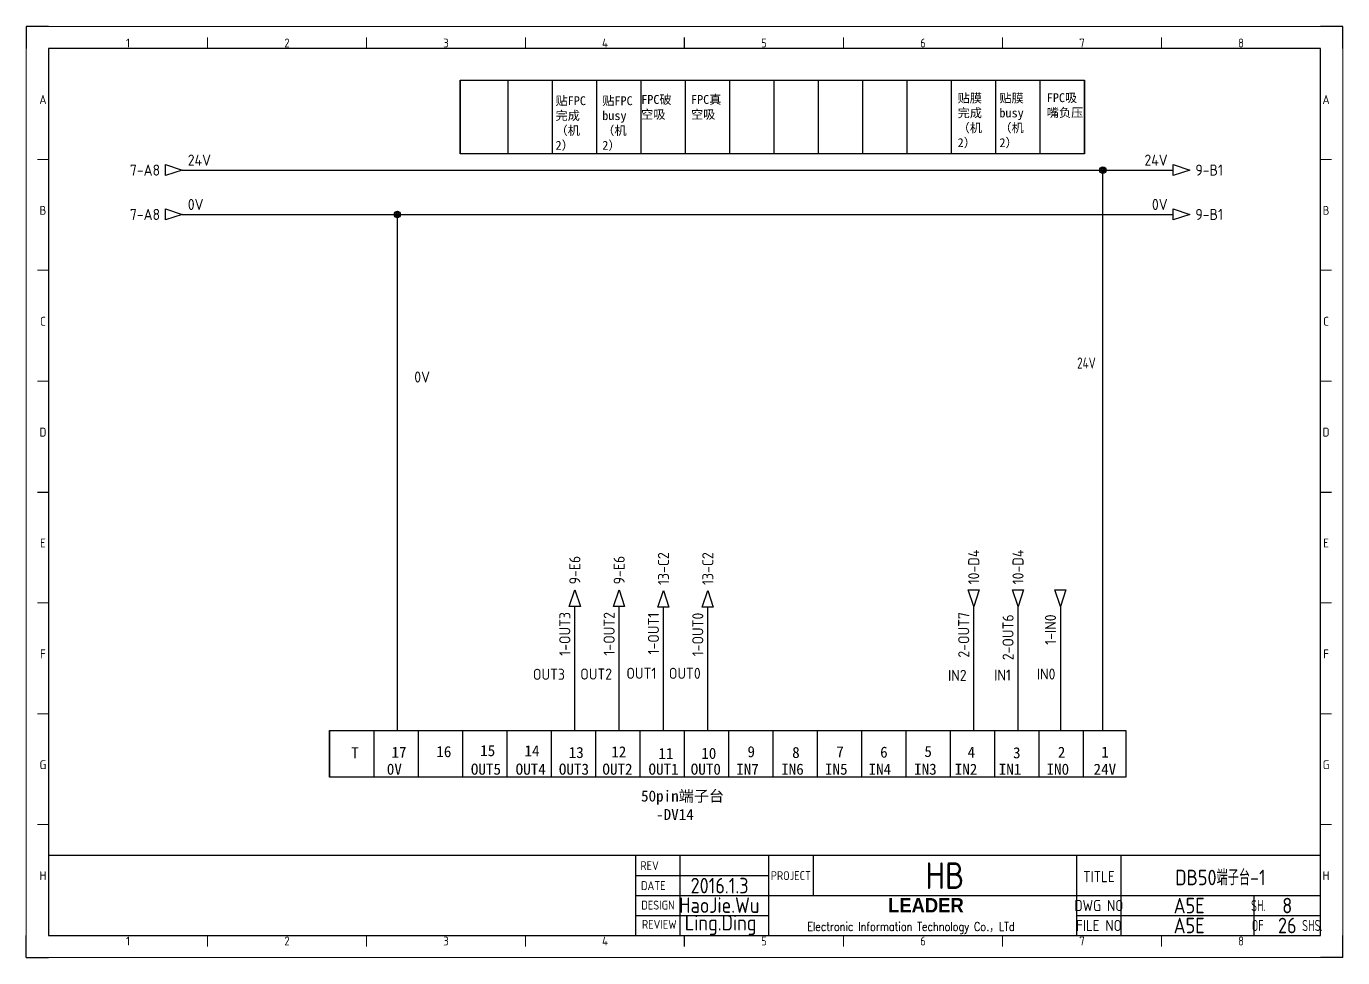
# Model space of a CAD drawing. Header units: millimetres. Extents: x -1699 to 15529, y -2130 to 61.
# Drawn here: x 3001 to 3595, y -2123 to -1703 of the extents above; entities that cross this region are included whole.
import ezdxf
from ezdxf.enums import TextEntityAlignment as Align

# ---------------------------------------------------------------- set-up
doc = ezdxf.new("R2010")
doc.units = ezdxf.units.MM
doc.header["$LTSCALE"] = 10
for name, color, linetype in [('AE_BOR', 1, 'Continuous'), ('SYMS', 7, 'Continuous'), ('WIRENO', 70, 'Continuous'), ('WIREREF', 61, 'Continuous'), ('WIREREF_DEST', 61, 'Continuous'), ('XREF', 7, 'Continuous'), ('YEL_14_THHN', 7, 'Continuous'), ('图框_标题栏属性', 1, 'Continuous'), ('图框_标题栏文字', 6, 'Continuous')]:
    doc.layers.add(name, color=color, linetype=linetype)
doc.styles.add('ACGBTS', font='ISOCP.SHX')
doc.styles.add('CCFS', font='', dxfattribs={"height": 0.7})
doc.styles.get("Standard").update_dxf_attribs({"font": 'simplex.shx', "width": 0.8, "height": 1.625, "bigfont": 'spec_bar.shx'})
doc.styles.add('sxj', font='', dxfattribs={"height": 5})
doc.styles.add('WD_IEC', font='ISOCP2.shx', dxfattribs={"height": 4, "bigfont": 'gbcbig.shx'})
doc.styles.add('工程字', font='gbenor.shx', dxfattribs={"bigfont": 'gbcbig.shx'})
doc.styles.get('CCFS').set_extended_font_data('SimSun')
doc.styles.get('sxj').set_extended_font_data('SimSun')

# ---------------------------------------------------------------- blocks, each defined once
blk = doc.blocks.new('Border')
for p, q in [((584, 410), (10, 410)), ((10, 410), (10, 10)), ((584, 10), (584, 410)), ((10, 10), (584, 10))]:
    blk.add_line(p, q)
at = {"layer": 'AE_BOR', "color": 1, "lineweight": 30}
for p, q in [((10, 420), (0, 420)), ((0, 420), (0, 410)), ((594, 420), (584, 420)), ((594, 410), (594, 420)), ((297, 410), (297, 415)), ((5, 210), (10, 210)), ((584, 210), (589, 210)), ((0, 0), (0, 10)), ((297, 5), (297, 10)), ((594, 0), (594, 10)), ((0, 0), (10, 0)), ((594, 0), (584, 0))]:
    blk.add_line(p, q, dxfattribs=at)
at = {"layer": 'AE_BOR', "color": 1, "lineweight": 15}
for p, q in [((0, 420), (594, 420)), ((0, 0), (0, 420)), ((594, 420), (594, 0)), ((81.75, 410), (81.75, 415)), ((153.5, 410), (153.5, 415)), ((225.25, 410), (225.25, 415)), ((368.75, 410), (368.75, 415)), ((440.5, 410), (440.5, 415)), ((512.25, 410), (512.25, 415)), ((10, 360), (5, 360)), ((589, 360), (584, 360)), ((10, 310), (5, 310)), ((589, 310), (584, 310)), ((10, 260), (5, 260)), ((589, 260), (584, 260)), ((10, 160), (5, 160)), ((589, 160), (584, 160)), ((10, 110), (5, 110)), ((589, 110), (584, 110)), ((10, 60), (5, 60)), ((589, 60), (584, 60)), ((81.75, 5), (81.75, 10)), ((153.5, 5), (153.5, 10)), ((225.25, 5), (225.25, 10)), ((368.75, 5), (368.75, 10)), ((440.5, 5), (440.5, 10)), ((512.25, 5), (512.25, 10)), ((594, 0), (0, 0))]:
    blk.add_line(p, q, dxfattribs=at)
at = {"layer": 'AE_BOR', "color": 1, "lineweight": 15, "style": 'ACGBTS'}
for s, p in [('1', (45.875, 412.5)), ('2', (117.625, 412.5)), ('3', (189.375, 412.5)), ('4', (261.125, 412.5)), ('5', (332.875, 412.5)), ('6', (404.625, 412.5)), ('7', (476.375, 412.5)), ('8', (548.125, 412.5)), ('A', (7.5, 387)), ('A', (586.5, 387)), ('B', (7.5, 337)), ('B', (586.5, 337)), ('C', (7.5, 287)), ('C', (586.5, 287)), ('D', (7.5, 237)), ('D', (586.5, 237)), ('E', (7.5, 187)), ('E', (586.5, 187)), ('F', (7.5, 137)), ('F', (586.5, 137)), ('G', (7.5, 87)), ('G', (586.5, 87)), ('H', (7.5, 37)), ('H', (586.5, 37)), ('1', (45.875, 7.5)), ('2', (117.625, 7.5)), ('3', (189.375, 7.5)), ('4', (261.125, 7.5)), ('5', (332.875, 7.5)), ('6', (404.625, 7.5)), ('7', (476.375, 7.5)), ('8', (548.125, 7.5))]:
    blk.add_text(s, height=4, dxfattribs=at).set_placement(p, align=Align.MIDDLE)
blk = doc.blocks.new('TITLE3')
for p, q in [((-309, 0), (-309, 36)), ((-289, 0), (-289, 36)), ((-249, 0), (-249, 36)), ((-249, 0), (-249, 36)), ((-249, 0), (-249, 36)), ((-229, 36), (-229, 27)), ((-110, 0), (-110, 36)), ((-90, 0), (-90, 36)), ((-309, 27), (-249, 27)), ((-229, 27), (-229, 18)), ((-309, 18), (-248.01, 18)), ((-249, 18), (0, 18)), ((-30, 0), (-30, 18)), ((-309, 9), (-249, 9)), ((-110, 9), (0, 9)), ((-289, 4.18), (-289, 4.18)), ((-289, 4.18), (-289, 4.18))]:
    blk.add_line(p, q)
blk.add_lwpolyline([(-309, 36), (-574, 36), (-574, 0), (-309, 0)], close=True)
blk.add_lwpolyline([(-309, 0), (0, 0), (0, 36), (-309, 36)])
at = {"insert": (-248.01, 16.87), "char_height": 5, "attachment_point": 1}
blk.add_mtext_dynamic_manual_height_columns('\\pi52.854;{\\fArial Black|b0|i0|c0|p34;\\H1.3x;LEADER\\Fsimplex,spec_bar|c134;\\H1.0769x; }\\P\\pi16.37;{\\H0.8x;Electronic Information Technology Co.\\fSimSun|b0|i0|c134|p2;，\\Fsimplex,spec_bar|c134;LTd}', width=138.0147, gutter_width=8.12, heights=[69.93], dxfattribs=at)
at = {"layer": '图框_标题栏属性', "style": '工程字'}
for tag, height, p in [('版本', 7, (-271.17, 31.5)), ('项目', 12, (-169.5, 27)), ('名称', 7, (-45.16, 26.53)), ('日期', 7, (-271.17, 22.5)), ('制图', 7, (-271.33, 13.69)), ('文件', 7, (-59.26, 13.5)), ('页数', 7, (-16.34, 13.5)), ('审核', 7, (-270.7, 4.72)), ('图号', 7, (-59.26, 4.5)), ('总数', 7, (-16.34, 4.5))]:
    blk.add_attdef(tag, text='', height=height, dxfattribs=at).set_placement(p, align=Align.MIDDLE)
at = {"layer": '图框_标题栏文字', "style": '工程字'}
for s, height, p in [('REV', 4, (-302.75, 31.5)), ('DATE', 4, (-301.08, 22.5)), ('PROJECT', 4, (-239, 27)), ('TITLE', 5, (-100, 26.53)), ('DESIGN', 4, (-299, 13.69)), ('DWG NO', 5, (-100, 13.5)), ('REVIEW', 4, (-298.37, 5.01)), ('FILE NO', 5, (-100, 4.5))]:
    blk.add_text(s, height=height, dxfattribs=at).set_placement(p, align=Align.MIDDLE_CENTER)
at = {"layer": '图框_标题栏文字', "style": '工程字', "width": 0.8}
for s, p in [('SH.            ', (-15, 13.5)), ('OF        SHS.', (-15, 4.5))]:
    blk.add_text(s, height=5, dxfattribs=at).set_placement(p, align=Align.MIDDLE_CENTER)
blk = doc.blocks.new('*U245')
blk.add_line((0, 10.56), (0, -10.56))
blk = doc.blocks.new('*U246')
at = {"color": 0, "linetype": 'ByBlock', "lineweight": -2, "transparency": 16777216}
for p in [(-340, 0), (-320, 0), (-300, 0), (-280, 0), (-260, 0), (-240, 0), (-220, 0), (-200, 0), (-180, 0), (-160, 0), (-140, 0), (-120, 0), (-100, 0), (-80, 0), (-60, 0), (-40, 0), (-20, 0), (0, 0)]:
    blk.add_blockref('*U245', p, dxfattribs=at)
blk = doc.blocks.new('WDDOT')
for radius in [0.72, 0.449, 0.223]:
    blk.add_circle((0, 0), radius)
blk = doc.blocks.new('HA1D3')
blk.add_lwpolyline([(0, 0), (-3.75, -1.25), (-3.75, 1.25)], close=True)
at = {"style": 'WD_IEC'}
for tag, p, height, flags in [('WIRENO', (1.25, 1), 2.5, 8), ('X1TERM01', (0, 0), 0.32, 1)]:
    blk.add_attdef(tag, p, '', height=height, dxfattribs=dict(at, flags=flags))
blk.add_attdef('XREF', text='', height=2.5, dxfattribs=at).set_placement((-5, 0), align=Align.MIDDLE_RIGHT)
at = {"style": 'WD_IEC', "flags": 1}
blk.add_attdef('SIGCODE', text='', height=1, dxfattribs=at).set_placement((-2.5, 1.8), align=Align.RIGHT)
at = {"style": 'WD_IEC'}
blk.add_attdef('DESC1', text='', height=2.5, dxfattribs=at).set_placement((1.25, -1), align=Align.TOP_LEFT)
blk = doc.blocks.new('WD_WNH')
at = {"linetype": 'Continuous', "style": 'WD_IEC', "width": 0.8}
blk.add_attdef('WIRENO', text='', height=2.5, dxfattribs=at).set_placement((0, 0.75), align=Align.CENTER)
at = {"style": 'WD_IEC', "flags": 1}
for tag, p in [('W08USER', (0, 0.375)), ('W04USER', (0, 0.875)), ('W05USER', (0, 0.75)), ('W09USER', (0, 0.25)), ('W03USER', (0, 1)), ('W06USER', (0, 0.625)), ('W07USER', (0, 0.5)), ('W02USER', (0, 1.125)), ('W01USER', (0, 1.25)), ('W10USER', (0, 0.125))]:
    blk.add_attdef(tag, text='', height=0.08, dxfattribs=at).set_placement(p, align=Align.CENTER)
blk = doc.blocks.new('HA1S1')
blk.add_lwpolyline([(0, 1.25), (3.75, 0), (0, -1.25)], close=True)
at = {"style": 'WD_IEC'}
for tag, height, flags, p in [('WIRENO', 2.5, 8, (-1.25, 1)), ('SIGCODE', 1, 1, (5, 1.8))]:
    blk.add_attdef(tag, text='', height=height, dxfattribs=dict(at, flags=flags)).set_placement(p, align=Align.RIGHT)
at = {"style": 'WD_IEC', "flags": 1}
blk.add_attdef('X4TERM01', (0, 0), '', height=0.32, dxfattribs=at)
at = {"style": 'WD_IEC'}
blk.add_attdef('XREF', text='', height=2.5, dxfattribs=at).set_placement((5, 0), align=Align.MIDDLE_LEFT)
blk.add_attdef('DESC1', text='', height=2.5, dxfattribs=at).set_placement((-1.25, -1), align=Align.TOP_RIGHT)
blk = doc.blocks.new('WD_WNV')
at = {"linetype": 'Continuous', "style": 'WD_IEC', "width": 0.8}
blk.add_attdef('WIRENO', text='', height=2.5, dxfattribs=at).set_placement((-1.6, 0), align=Align.MIDDLE_RIGHT)
at = {"style": 'WD_IEC', "flags": 1}
for tag, p in [('W08USER', (-1, 0.375)), ('W04USER', (-1, 0.875)), ('W05USER', (-1, 0.75)), ('W09USER', (-1, 0.25)), ('W03USER', (-1, 1)), ('W06USER', (-1, 0.625)), ('W07USER', (-1, 0.5)), ('W02USER', (-1, 1.125)), ('W01USER', (-1, 1.25)), ('W10USER', (-1, 0.125))]:
    blk.add_attdef(tag, text='', height=0.08, dxfattribs=at).set_placement(p, align=Align.CENTER)
blk = doc.blocks.new('HA1D2')
blk.add_lwpolyline([(0, 0), (-1.25, 3.75), (1.25, 3.75)], close=True)
at = {"style": 'WD_IEC'}
blk.add_attdef('XREF', text='', height=2.5, rotation=90, dxfattribs=at).set_placement((0, 5), align=Align.MIDDLE_LEFT)
at = {"style": 'WD_IEC', "flags": 1}
blk.add_attdef('SIGCODE', text='', height=1, dxfattribs=at).set_placement((-2.5, 1.8), align=Align.RIGHT)
blk.add_attdef('X8TERM01', (0, 0), '', height=0.32, dxfattribs=at)
at = {"style": 'WD_IEC', "flags": 8}
blk.add_attdef('WIRENO', text='', height=2.5, rotation=90, dxfattribs=at).set_placement((-1, -1.25), align=Align.RIGHT)
at = {"style": 'WD_IEC'}
blk.add_attdef('DESC1', text='', height=2.5, rotation=90, dxfattribs=at).set_placement((1, -1.25), align=Align.TOP_RIGHT)
blk = doc.blocks.new('HA1S2')
blk.add_lwpolyline([(0, 3.75), (1.25, 0), (-1.25, 0)], close=True)
at = {"style": 'WD_IEC'}
blk.add_attdef('XREF', text='', height=2.5, rotation=90, dxfattribs=at).set_placement((0, 5), align=Align.MIDDLE_LEFT)
at = {"style": 'WD_IEC', "flags": 1}
blk.add_attdef('SIGCODE', text='', height=1, dxfattribs=at).set_placement((-2.5, 1.8), align=Align.RIGHT)
blk.add_attdef('X8TERM01', (0, 0), '', height=0.32, dxfattribs=at)
at = {"style": 'WD_IEC', "flags": 8}
blk.add_attdef('WIRENO', text='', height=2.5, rotation=90, dxfattribs=at).set_placement((-1, -1.25), align=Align.RIGHT)
at = {"style": 'WD_IEC'}
blk.add_attdef('DESC1', text='', height=2.5, rotation=90, dxfattribs=at).set_placement((1, -1.25), align=Align.TOP_RIGHT)
blk = doc.blocks.new('*U300')
at = {"layer": 'SYMS'}
blk.add_line((0, -16.65), (0, 16.65), dxfattribs=at)
blk = doc.blocks.new('*U301')
at = {"layer": 'SYMS', "color": 0, "linetype": 'ByBlock', "lineweight": -2, "transparency": 16777216}
for p in [(0, 0), (20, 0), (40, 0), (60, 0), (80, 0), (100, 0), (120, 0), (140, 0), (160, 0), (180, 0), (200, 0), (220, 0), (240, 0), (260, 0)]:
    blk.add_blockref('*U300', p, dxfattribs=at)

msp = doc.modelspace()

# ---------------------------------------------------------------- linework, layer by layer
msp.add_lwpolyline([(3137.87, -2020.41), (3497.21, -2020.41), (3497.21, -2041.53), (3137.87, -2041.53)], close=True)
at = {"layer": 'SYMS'}
msp.add_line((3196.79, -1727.14), (3196.79, -1760.45), dxfattribs=at)
msp.add_lwpolyline([(3196.79, -1727.14), (3478.51, -1727.14), (3478.51, -1760.45), (3196.79, -1760.45)], close=True, dxfattribs=at)
at = {"layer": 'YEL_14_THHN'}
for p, q in [((3071.4, -1767.72), (3518.58, -1767.72)), ((3486.83, -2020.41), (3486.83, -1767.72)), ((3071.4, -1787.72), (3518.58, -1787.72)), ((3168.47, -2020.41), (3168.47, -1787.72)), ((3248.54, -2020.41), (3248.54, -1964.53)), ((3268.54, -2020.41), (3268.54, -1964.53)), ((3288.54, -2020.41), (3288.54, -1964.83)), ((3308.54, -2020.41), (3308.54, -1964.83)), ((3428.54, -2020.41), (3428.54, -1964.53)), ((3448.54, -2020.41), (3448.54, -1964.53)), ((3467.68, -1964.53), (3467.68, -2020.48))]:
    msp.add_line(p, q, dxfattribs=at)

# ---------------------------------------------------------------- block references
msp.add_blockref('*U246', (3477.87, -2030.97))
ref = msp.add_blockref('TITLE3', (3585.04, -2112.89))
ref.add_attrib('总数', '26', dxfattribs={"layer": '图框_标题栏属性', "height": 7, "style": '工程字'}).set_placement((3570.04, -2108.39), align=Align.MIDDLE)
ref.add_attrib('页数', '8', dxfattribs={"layer": '图框_标题栏属性', "height": 7, "style": '工程字'}).set_placement((3570.04, -2099.39), align=Align.MIDDLE)
ref.add_attrib('文件', 'A5E', dxfattribs={"layer": '图框_标题栏属性', "height": 7, "style": '工程字'}).set_placement((3525.78, -2099.39), align=Align.MIDDLE)
ref.add_attrib('图号', 'A5E', dxfattribs={"layer": '图框_标题栏属性', "height": 7, "style": '工程字'}).set_placement((3525.78, -2108.39), align=Align.MIDDLE)
ref.add_attrib('名称', 'DB50端子台-1', dxfattribs={"layer": '图框_标题栏属性', "height": 7, "style": '工程字'}).set_placement((3539.88, -2086.36), align=Align.MIDDLE)
ref.add_attrib('项目', 'HB', dxfattribs={"layer": '图框_标题栏属性', "height": 12, "style": '工程字'}).set_placement((3415.54, -2085.89), align=Align.MIDDLE)
ref.add_attrib('审核', 'Ling.Ding', dxfattribs={"layer": '图框_标题栏属性', "height": 7, "style": '工程字'}).set_placement((3314.34, -2108.17), align=Align.MIDDLE)
ref.add_attrib('制图', 'HaoJie.Wu', dxfattribs={"layer": '图框_标题栏属性', "height": 7, "style": '工程字'}).set_placement((3313.72, -2099.2), align=Align.MIDDLE)
ref.add_attrib('日期', '2016.1.3', dxfattribs={"layer": '图框_标题栏属性', "height": 7, "style": '工程字'}).set_placement((3313.87, -2090.39), align=Align.MIDDLE)
at = {"layer": 'AE_BOR'}
msp.add_blockref('Border', (3001.04, -2122.89), dxfattribs=at)
at = {"layer": 'SYMS'}
msp.add_blockref('*U301', (3218.51, -1743.8), dxfattribs=at)
ref = msp.add_blockref('HA1D3', (3071.4, -1767.72), dxfattribs=dict(at, xscale=2, yscale=2, zscale=2))
ref.add_attrib('XREF', '7-A8', dxfattribs={"layer": 'XREF', "height": 5, "style": 'WD_IEC'}).set_placement((3061.4, -1767.72), align=Align.MIDDLE_RIGHT)
ref.add_attrib('WIRENO', '24V', (3073.9, -1765.72), dxfattribs={"layer": 'WIREREF_DEST', "height": 5, "style": 'WD_IEC', "flags": 8})
ref = msp.add_blockref('HA1S1', (3518.58, -1767.72), dxfattribs=dict(at, xscale=2, yscale=2, zscale=2))
ref.add_attrib('XREF', '9-B1', dxfattribs={"layer": 'XREF', "height": 5, "style": 'WD_IEC'}).set_placement((3528.58, -1767.72), align=Align.MIDDLE_LEFT)
ref.add_attrib('WIRENO', '24V', dxfattribs={"layer": 'WIREREF', "height": 5, "style": 'WD_IEC', "flags": 8}).set_placement((3516.08, -1765.72), align=Align.RIGHT)
at = {"layer": 'SYMS', "xscale": 2, "yscale": 2, "zscale": 2}
for p in [(3486.83, -1767.72), (3168.47, -1787.72)]:
    msp.add_blockref('WDDOT', p, dxfattribs=at)
at = {"layer": 'SYMS'}
ref = msp.add_blockref('HA1D3', (3071.4, -1787.72), dxfattribs=dict(at, xscale=2, yscale=2, zscale=2))
ref.add_attrib('XREF', '7-A8', dxfattribs={"layer": 'XREF', "height": 5, "style": 'WD_IEC'}).set_placement((3061.4, -1787.72), align=Align.MIDDLE_RIGHT)
ref.add_attrib('WIRENO', '0V', (3073.9, -1785.72), dxfattribs={"layer": 'WIREREF_DEST', "height": 5, "style": 'WD_IEC', "flags": 8})
ref = msp.add_blockref('HA1S1', (3518.58, -1787.72), dxfattribs=dict(at, xscale=2, yscale=2, zscale=2))
ref.add_attrib('XREF', '9-B1', dxfattribs={"layer": 'XREF', "height": 5, "style": 'WD_IEC'}).set_placement((3528.58, -1787.72), align=Align.MIDDLE_LEFT)
ref.add_attrib('WIRENO', '0V', dxfattribs={"layer": 'WIREREF', "height": 5, "style": 'WD_IEC', "flags": 8}).set_placement((3516.08, -1785.72), align=Align.RIGHT)
ref = msp.add_blockref('HA1S2', (3248.54, -1964.53), dxfattribs=dict(at, xscale=2, yscale=2, zscale=2))
ref.add_attrib('XREF', '9-E6', dxfattribs={"layer": 'XREF', "height": 5, "rotation": 90, "style": 'WD_IEC'}).set_placement((3248.54, -1954.53), align=Align.MIDDLE_LEFT)
ref.add_attrib('WIRENO', '1-OUT3', dxfattribs={"layer": 'WIREREF', "height": 5, "rotation": 90, "style": 'WD_IEC', "flags": 8}).set_placement((3246.54, -1967.03), align=Align.RIGHT)
ref = msp.add_blockref('HA1S2', (3268.54, -1964.53), dxfattribs=dict(at, xscale=2, yscale=2, zscale=2))
ref.add_attrib('XREF', '9-E6', dxfattribs={"layer": 'XREF', "height": 5, "rotation": 90, "style": 'WD_IEC'}).set_placement((3268.54, -1954.53), align=Align.MIDDLE_LEFT)
ref.add_attrib('WIRENO', '1-OUT2', dxfattribs={"layer": 'WIREREF', "height": 5, "rotation": 90, "style": 'WD_IEC', "flags": 8}).set_placement((3266.54, -1967.03), align=Align.RIGHT)
ref = msp.add_blockref('HA1S2', (3288.54, -1964.83), dxfattribs=dict(at, xscale=2, yscale=2, zscale=2))
ref.add_attrib('XREF', '13-C2', dxfattribs={"layer": 'XREF', "height": 5, "rotation": 90, "style": 'WD_IEC'}).set_placement((3288.54, -1954.83), align=Align.MIDDLE_LEFT)
ref.add_attrib('WIRENO', '1-OUT1', dxfattribs={"layer": 'WIREREF', "height": 5, "rotation": 90, "style": 'WD_IEC', "flags": 8}).set_placement((3286.54, -1967.33), align=Align.RIGHT)
ref = msp.add_blockref('HA1S2', (3308.54, -1964.83), dxfattribs=dict(at, xscale=2, yscale=2, zscale=2))
ref.add_attrib('XREF', '13-C2', dxfattribs={"layer": 'XREF', "height": 5, "rotation": 90, "style": 'WD_IEC'}).set_placement((3308.54, -1954.83), align=Align.MIDDLE_LEFT)
ref.add_attrib('WIRENO', '1-OUT0', dxfattribs={"layer": 'WIREREF', "height": 5, "rotation": 90, "style": 'WD_IEC', "flags": 8}).set_placement((3306.54, -1967.33), align=Align.RIGHT)
ref = msp.add_blockref('HA1D2', (3428.54, -1964.53), dxfattribs=dict(at, xscale=2, yscale=2, zscale=2))
ref.add_attrib('XREF', '10-D4', dxfattribs={"layer": 'XREF', "height": 5, "rotation": 90, "style": 'WD_IEC'}).set_placement((3428.54, -1954.53), align=Align.MIDDLE_LEFT)
ref.add_attrib('WIRENO', '2-OUT7', dxfattribs={"layer": 'WIREREF_DEST', "height": 5, "rotation": 90, "style": 'WD_IEC', "flags": 8}).set_placement((3426.54, -1967.03), align=Align.RIGHT)
ref = msp.add_blockref('HA1D2', (3448.54, -1964.53), dxfattribs=dict(at, xscale=2, yscale=2, zscale=2))
ref.add_attrib('XREF', '10-D4', dxfattribs={"layer": 'XREF', "height": 5, "rotation": 90, "style": 'WD_IEC'}).set_placement((3448.54, -1954.53), align=Align.MIDDLE_LEFT)
ref.add_attrib('WIRENO', '2-OUT6', dxfattribs={"layer": 'WIREREF_DEST', "height": 5, "rotation": 90, "style": 'WD_IEC', "flags": 8}).set_placement((3446.54, -1968.1), align=Align.RIGHT)
ref = msp.add_blockref('HA1D2', (3467.68, -1964.53), dxfattribs=dict(at, xscale=2, yscale=2, zscale=2))
ref.add_attrib('WIRENO', '1-IN0', dxfattribs={"layer": 'WIREREF_DEST', "height": 5, "rotation": 90, "style": 'WD_IEC', "flags": 8}).set_placement((3465.68, -1968.1), align=Align.RIGHT)
at = {"layer": 'WIRENO'}
ref = msp.add_blockref('WD_WNV', (3486.83, -1854.72), dxfattribs=dict(at, xscale=2, yscale=2, zscale=2))
ref.add_attrib('WIRENO', '24V', dxfattribs={"linetype": 'Continuous', "height": 5, "style": 'WD_IEC', "width": 0.8}).set_placement((3483.63, -1854.72), align=Align.MIDDLE_RIGHT)
ref = msp.add_blockref('WD_WNH', (3294.99, -1787.72), dxfattribs=dict(at, xscale=2, yscale=2, zscale=2))
ref.add_attrib('WIRENO', '0V', dxfattribs={"linetype": 'Continuous', "height": 5, "style": 'WD_IEC'}).set_placement((3179.66, -1863.53), align=Align.CENTER)
ref = msp.add_blockref('WD_WNV', (3248.54, -1995), dxfattribs=dict(at, xscale=2, yscale=2, zscale=2))
ref.add_attrib('WIRENO', 'OUT3', dxfattribs={"linetype": 'Continuous', "height": 5, "style": 'WD_IEC'}).set_placement((3244.08, -1995.11), align=Align.MIDDLE_RIGHT)
ref = msp.add_blockref('WD_WNV', (3268.54, -1995), dxfattribs=dict(at, xscale=2, yscale=2, zscale=2))
ref.add_attrib('WIRENO', 'OUT2', dxfattribs={"linetype": 'Continuous', "height": 5, "style": 'WD_IEC'}).set_placement((3265.34, -1995), align=Align.MIDDLE_RIGHT)
ref = msp.add_blockref('WD_WNV', (3288.54, -1992.62), dxfattribs=dict(at, xscale=2, yscale=2, zscale=2))
ref.add_attrib('WIRENO', 'OUT1', dxfattribs={"linetype": 'Continuous', "height": 5, "style": 'WD_IEC'}).set_placement((3285.34, -1994.64), align=Align.MIDDLE_RIGHT)
ref = msp.add_blockref('WD_WNV', (3308.54, -1947.55), dxfattribs=dict(at, xscale=2, yscale=2, zscale=2))
ref.add_attrib('WIRENO', 'OUT0', dxfattribs={"linetype": 'Continuous', "height": 5, "style": 'WD_IEC'}).set_placement((3305.34, -1994.67), align=Align.MIDDLE_RIGHT)
ref = msp.add_blockref('WD_WNV', (3428.54, -1987.7), dxfattribs=dict(at, xscale=2, yscale=2, zscale=2))
ref.add_attrib('WIRENO', 'IN2', dxfattribs={"linetype": 'Continuous', "height": 5, "style": 'WD_IEC'}).set_placement((3425.34, -1995.6), align=Align.MIDDLE_RIGHT)
ref = msp.add_blockref('WD_WNV', (3448.54, -1987.7), dxfattribs=dict(at, xscale=2, yscale=2, zscale=2))
ref.add_attrib('WIRENO', 'IN1', dxfattribs={"linetype": 'Continuous', "height": 5, "style": 'WD_IEC'}).set_placement((3445.34, -1995.46), align=Align.MIDDLE_RIGHT)
ref = msp.add_blockref('WD_WNV', (3468.62, -1987.09), dxfattribs=dict(at, xscale=2, yscale=2, zscale=2))
ref.add_attrib('WIRENO', 'IN0', dxfattribs={"linetype": 'Continuous', "height": 5, "style": 'WD_IEC'}).set_placement((3465.42, -1994.98), align=Align.MIDDLE_RIGHT)

# ---------------------------------------------------------------- texts
for s, width, gutter_width, insert, char_height, attachment_point, style in [('T', 11.5414, 3.5, (3147.69, -2027.98), 4.99, 1, 'CCFS'), ('17', 11.5414, 3.5, (3165.82, -2027.77), 4.991, 1, 'CCFS'), ('16', 11.5414, 3.5, (3186.05, -2027.48), 4.991, 1, 'CCFS'), ('15', 11.5414, 3.5, (3205.84, -2027.02), 4.991, 1, 'CCFS'), ('14', 11.5414, 3.5, (3225.85, -2027.1), 4.991, 1, 'CCFS'), ('13', 11.5414, 3.5, (3245.8, -2027.86), 4.991, 1, 'CCFS'), ('12', 11.5414, 3.5, (3264.99, -2027.57), 4.991, 1, 'CCFS'), ('11', 11.5414, 3.5, (3286.28, -2028.31), 4.991, 1, 'CCFS'), ('10', 11.5414, 3.5, (3305.62, -2028.25), 4.991, 1, 'CCFS'), ('9', 11.5414, 3.5, (3326.47, -2027.51), 4.99, 1, 'CCFS'), ('8', 11.5414, 3.5, (3346.63, -2027.86), 4.99, 1, 'CCFS'), ('7', 11.5414, 3.5, (3366.54, -2027.57), 4.99, 1, 'CCFS'), ('6', 11.5414, 3.5, (3386.33, -2027.7), 4.99, 1, 'CCFS'), ('5', 11.5414, 3.5, (3406.29, -2027.39), 4.99, 1, 'CCFS'), ('4', 11.5414, 3.5, (3425.82, -2027.7), 4.99, 1, 'CCFS'), ('3', 11.5414, 3.5, (3446.29, -2027.99), 4.99, 1, 'CCFS'), ('2', 11.5414, 3.5, (3466.49, -2027.77), 4.99, 1, 'CCFS'), ('1', 11.5414, 3.5, (3486.1, -2027.69), 4.99, 1, 'CCFS'), ('0V', 11.5414, 3.5, (3163.71, -2037.92), 5, 4, 'CCFS'), ('OUT5', 11.5414, 3.5, (3201.63, -2037.92), 5, 4, 'CCFS'), ('OUT4', 11.5414, 3.5, (3221.84, -2037.92), 5, 4, 'CCFS'), ('OUT3', 11.5414, 3.5, (3241.35, -2037.92), 5, 4, 'CCFS'), ('OUT2', 11.5414, 3.5, (3260.99, -2037.92), 5, 4, 'CCFS'), ('OUT1', 11.5414, 3.5, (3281.8, -2037.92), 5, 4, 'CCFS'), ('OUT0', 11.5414, 3.5, (3300.85, -2037.92), 5, 4, 'CCFS'), ('IN7', 11.5414, 3.5, (3321.37, -2037.92), 5, 4, 'CCFS'), ('IN6', 11.5414, 3.5, (3341.65, -2037.92), 5, 4, 'CCFS'), ('IN5', 11.5414, 3.5, (3361.43, -2037.92), 5, 4, 'CCFS'), ('IN4', 11.5414, 3.5, (3381.11, -2037.92), 5, 4, 'CCFS'), ('IN3', 11.5414, 3.5, (3401.65, -2037.92), 5, 4, 'CCFS'), ('IN2', 11.5414, 3.5, (3419.97, -2037.92), 5, 4, 'CCFS'), ('IN1', 11.5414, 3.5, (3439.83, -2037.92), 5, 4, 'CCFS'), ('IN0', 11.5414, 3.5, (3461.4, -2037.92), 5, 4, 'CCFS'), ('24V', 11.5414, 3.5, (3482.62, -2037.92), 5, 4, 'CCFS'), ('50pin端子台\\P  -DV14', 47.4285, 25, (3278.42, -2047.49), 5, 1, 'sxj')]:
    msp.add_mtext_dynamic_manual_height_columns(s, width=width, gutter_width=gutter_width, heights=[0], dxfattribs=dict(insert=insert, char_height=char_height, attachment_point=attachment_point, style=style))
at = {"layer": 'SYMS', "char_height": 4.024, "attachment_point": 1, "style": 'CCFS'}
for s, insert in [('\\P贴FPC\\P完成（机2）', (3239.85, -1727.7)), ('\\P贴FPC\\Pbusy\\P（机2）', (3260.94, -1727.71)), ('\\PFPC破空吸', (3278.51, -1727.14)), ('\\PFPC真空吸', (3300.99, -1727.14)), ('\\P贴膜\\P完成（机2）', (3421.3, -1726.49)), ('\\P贴膜busy\\P（机2）', (3440.16, -1726.5)), ('\\PFPC吸嘴负压', (3461.52, -1726.35))]:
    msp.add_mtext_dynamic_manual_height_columns(s, width=17.3119, gutter_width=0, heights=[28.12], dxfattribs=dict(at, insert=insert))

doc.saveas('drawing.dxf')
